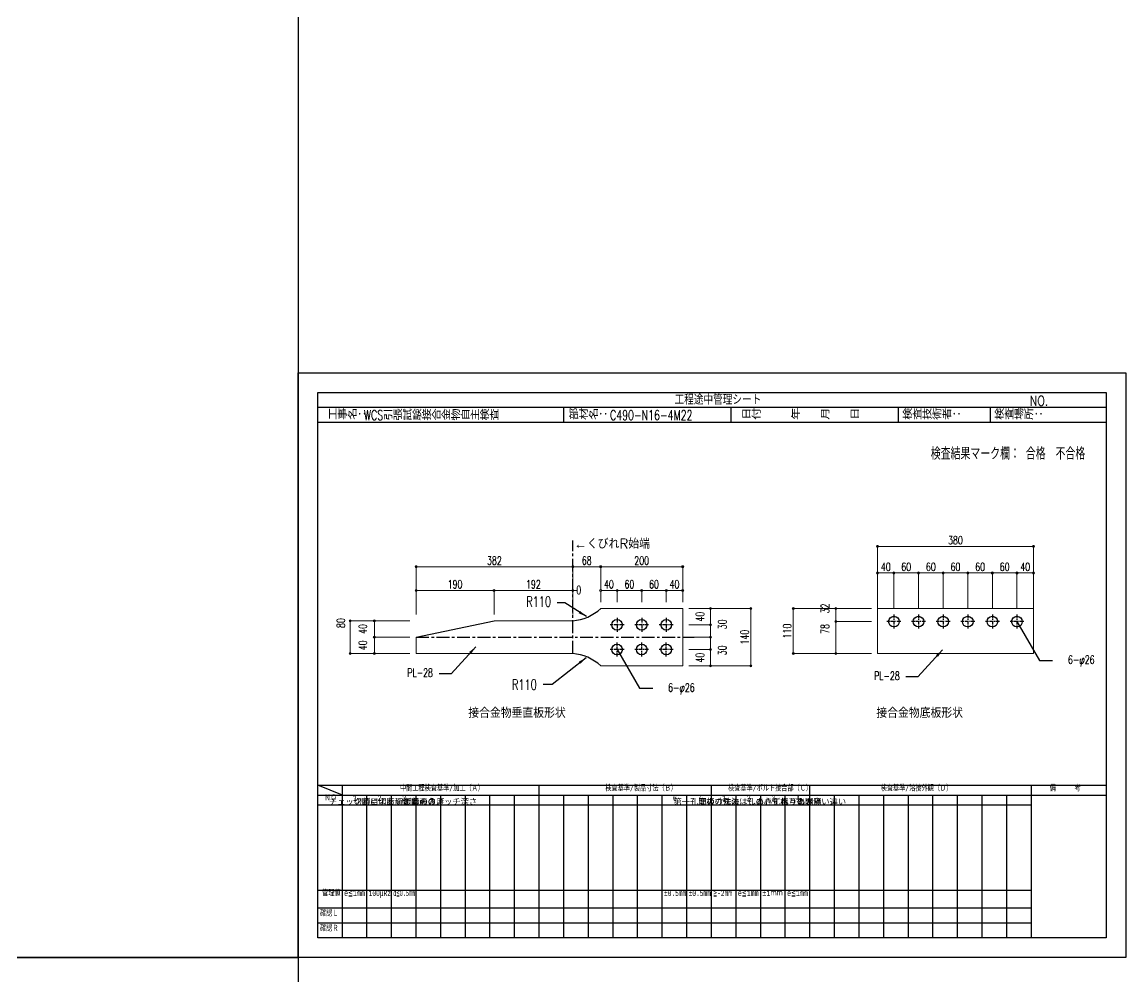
# Model space of a CAD drawing. Header units: millimetres. Extents: x 0 to 29624, y 0 to 14691.
# Drawn here: x 10516 to 13208, y 2328 to 4657 of the extents above; entities that cross this region are included whole.
import ezdxf
from ezdxf.enums import TextEntityAlignment as Align

# ---------------------------------------------------------------- set-up
doc = ezdxf.new("R2010")
doc.units = ezdxf.units.MM
doc.header["$LTSCALE"] = 5
doc.linetypes.add('CENTER1', pattern=[10, 6.25, -1.25, 1.25, -1.25])
doc.linetypes.add('JIS_08_50', pattern=[53, 50, -1.125, 0.75, -1.125])
doc.layers.get('0').update_dxf_attribs({"color": 255})
doc.layers.get('DEFPOINTS').update_dxf_attribs({"color": 255})
for name, color, linetype in [('CENTER', 2, 'JIS_08_50'), ('LAYER6', 7, 'Continuous'), ('寸法', 4, 'Continuous'), ('文字', 7, 'Continuous'), ('金物', 142, 'Continuous')]:
    doc.layers.add(name, color=color, linetype=linetype)
doc.styles.add('DLSTANDARD1', font='monotxt.shx', dxfattribs={"width": 0.6, "bigfont": 'extfont'})
doc.styles.add('KANJI', font='simplex.shx', dxfattribs={"width": 0.7, "bigfont": 'extfont2.shx'})
doc.styles.get("Standard").update_dxf_attribs({"font": 'simplex.shx', "width": 0.7, "height": 2.5, "bigfont": '@extfont2.shx'})
doc.styles.add('SUNPOU', font='simplex.shx', dxfattribs={"width": 0.7, "bigfont": 'extfont2.shx'})
doc.styles.add('TATEGAKI', font='txt', dxfattribs={"bigfont": 'bigfont.shx'})
doc.dimstyles.new('コピー(2) - Standard', dxfattribs={"dimtxt": 25, "dimasz": 20, "dimexe": 0.18, "dimexo": 0.0625, "dimgap": 15, "dimtad": 1, "dimdec": 0, "dimzin": 0, "dimdsep": 46, "dimtxsty": 'Standard', "dimblk": 'DOTSMALL', "dimcen": 0.09, "dimadec": 0, "dimazin": 0, "dimtfac": 1, "dimtdec": 0, "dimtofl": 0, "dimtmove": 0, "dimatfit": 3, "dimfxl": 0, "dimtolj": 1, "dimtzin": 0, "dimarcsym": 0})
doc.dimstyles.new('一般寸法-小さめ', dxfattribs={"dimscale": 10, "dimtxt": 2, "dimasz": 0.5, "dimexe": 0.125, "dimexo": 1.5, "dimgap": 0.5, "dimtad": 1, "dimtxsty": 'KANJI', "dimblk": 'ORIGIN', "dimcen": 0, "dimclrd": 256, "dimclre": 256, "dimclrt": 256, "dimadec": 0, "dimazin": 0, "dimtfac": 1, "dimtmove": 2, "dimatfit": 2, "dimfxl": 0, "dimtolj": 2, "dimlwd": 5, "dimlwe": 5, "dimarcsym": 0})

# ---------------------------------------------------------------- blocks, each defined once
blk = doc.blocks.new('_Origin')
at = {"color": 0, "linetype": 'ByBlock', "lineweight": -2}
blk.add_line((0, 0), (-1, 0), dxfattribs=at)
blk.add_circle((0, 0), 0.5, dxfattribs=at)
blk = doc.blocks.new('*D605')
at = {"layer": 'DEFPOINTS', "color": 0}
for p in [(11859, 3328.8), (11477, 3197), (11859, 3197)]:
    blk.add_point(p, dxfattribs=at)
at = {"layer": '寸法', "lineweight": 5}
for p, q in [((11477, 3212), (11477, 3330)), ((11482, 3328.8), (11854, 3328.8)), ((11859, 3212), (11859, 3330))]:
    blk.add_line(p, q, dxfattribs=at)
at = {"layer": '寸法', "lineweight": 5, "xscale": 5, "yscale": 5, "zscale": 5, "rotation": 180}
blk.add_blockref('_Origin', (11477, 3328.8), dxfattribs=at)
at = {"layer": '寸法', "lineweight": 5, "xscale": 5, "yscale": 5, "zscale": 5}
blk.add_blockref('_Origin', (11859, 3328.8), dxfattribs=at)
at = {"layer": '寸法', "linetype": 'Continuous', "insert": (11668, 3343.8), "char_height": 20, "attachment_point": 5, "style": 'KANJI'}
blk.add_mtext('\\A2;382', dxfattribs=at)
blk = doc.blocks.new('*D606')
at = {"layer": 'DEFPOINTS', "color": 0}
for p in [(11859, 3328.8), (11927, 3228.5), (11859, 3197)]:
    blk.add_point(p, dxfattribs=at)
at = {"layer": '寸法', "lineweight": 5}
for p, q in [((11859, 3212), (11859, 3330)), ((11922, 3328.8), (11864, 3328.8)), ((11927, 3243.5), (11927, 3330))]:
    blk.add_line(p, q, dxfattribs=at)
at = {"layer": '寸法', "lineweight": 5, "xscale": 5, "yscale": 5, "zscale": 5, "rotation": 180}
blk.add_blockref('_Origin', (11859, 3328.8), dxfattribs=at)
at = {"layer": '寸法', "lineweight": 5, "xscale": 5, "yscale": 5, "zscale": 5}
blk.add_blockref('_Origin', (11927, 3328.8), dxfattribs=at)
at = {"layer": '寸法', "linetype": 'Continuous', "insert": (11893, 3343.8), "char_height": 20, "attachment_point": 5, "style": 'KANJI'}
blk.add_mtext('\\A2;68', dxfattribs=at)
blk = doc.blocks.new('*D607')
at = {"layer": 'DEFPOINTS', "color": 0}
for p in [(12127, 3227), (12293.1, 3227), (12127, 3087)]:
    blk.add_point(p, dxfattribs=at)
at = {"layer": '寸法', "lineweight": 5}
for p, q in [((12142, 3227), (12294.4, 3227)), ((12293.1, 3092), (12293.1, 3222)), ((12142, 3087), (12294.4, 3087))]:
    blk.add_line(p, q, dxfattribs=at)
at = {"layer": '寸法', "lineweight": 5, "xscale": 5, "yscale": 5, "zscale": 5}
for p, rotation in [((12293.1, 3227), 90), ((12293.1, 3087), 270)]:
    blk.add_blockref('_Origin', p, dxfattribs=dict(at, rotation=rotation))
at = {"layer": '寸法', "linetype": 'Continuous', "insert": (12278.1, 3157), "char_height": 20, "attachment_point": 5, "rotation": 90, "style": 'KANJI'}
blk.add_mtext('\\A2;140', dxfattribs=at)
blk = doc.blocks.new('*D608')
at = {"layer": 'DEFPOINTS', "color": 0}
for p in [(11316.3, 3197), (11477, 3197), (11477, 3117)]:
    blk.add_point(p, dxfattribs=at)
at = {"layer": '寸法', "lineweight": 5}
for p, q in [((11462, 3197), (11315, 3197)), ((11316.3, 3122), (11316.3, 3192)), ((11462, 3117), (11315, 3117))]:
    blk.add_line(p, q, dxfattribs=at)
at = {"layer": '寸法', "lineweight": 5, "xscale": 5, "yscale": 5, "zscale": 5}
for p, rotation in [((11316.3, 3197), 90), ((11316.3, 3117), 270)]:
    blk.add_blockref('_Origin', p, dxfattribs=dict(at, rotation=rotation))
at = {"layer": '寸法', "linetype": 'Continuous', "insert": (11293.5, 3191.4), "char_height": 20, "attachment_point": 5, "rotation": 90, "style": 'KANJI'}
blk.add_mtext('\\A2;80', dxfattribs=at)
blk = doc.blocks.new('*D621')
at = {"layer": 'DEFPOINTS', "color": 0}
for p in [(12127, 3328.8), (11927, 3228.5), (12127, 3227)]:
    blk.add_point(p, dxfattribs=at)
at = {"layer": '寸法', "lineweight": 5}
for p, q in [((11927, 3243.5), (11927, 3330)), ((11932, 3328.8), (12122, 3328.8)), ((12127, 3242), (12127, 3330))]:
    blk.add_line(p, q, dxfattribs=at)
at = {"layer": '寸法', "lineweight": 5, "xscale": 5, "yscale": 5, "zscale": 5, "rotation": 180}
blk.add_blockref('_Origin', (11927, 3328.8), dxfattribs=at)
at = {"layer": '寸法', "lineweight": 5, "xscale": 5, "yscale": 5, "zscale": 5}
blk.add_blockref('_Origin', (12127, 3328.8), dxfattribs=at)
at = {"layer": '寸法', "linetype": 'Continuous', "insert": (12027, 3343.8), "char_height": 20, "attachment_point": 5, "style": 'KANJI'}
blk.add_mtext('\\A2;200', dxfattribs=at)
blk = doc.blocks.new('*D609')
at = {"layer": 'DEFPOINTS', "color": 0}
for p in [(12127, 3227), (12127, 3187), (12194.7, 3187)]:
    blk.add_point(p, dxfattribs=at)
at = {"layer": '寸法', "lineweight": 5}
for p, q in [((12142, 3227), (12195.9, 3227)), ((12194.7, 3222), (12194.7, 3192)), ((12142, 3187), (12195.9, 3187))]:
    blk.add_line(p, q, dxfattribs=at)
at = {"layer": '寸法', "lineweight": 5, "xscale": 5, "yscale": 5, "zscale": 5}
for p, rotation in [((12194.7, 3227), 90), ((12194.7, 3187), 270)]:
    blk.add_blockref('_Origin', p, dxfattribs=dict(at, rotation=rotation))
at = {"layer": '寸法', "linetype": 'Continuous', "insert": (12169.2, 3207), "char_height": 20, "attachment_point": 5, "rotation": 90, "style": 'KANJI'}
blk.add_mtext('\\A2;40', dxfattribs=at)
blk = doc.blocks.new('*D610')
at = {"layer": 'DEFPOINTS', "color": 0}
for p in [(12127, 3127), (12127, 3087), (12194.7, 3087)]:
    blk.add_point(p, dxfattribs=at)
at = {"layer": '寸法', "lineweight": 5}
for p, q in [((12142, 3127), (12195.9, 3127)), ((12194.7, 3122), (12194.7, 3092)), ((12142, 3087), (12195.9, 3087))]:
    blk.add_line(p, q, dxfattribs=at)
at = {"layer": '寸法', "lineweight": 5, "xscale": 5, "yscale": 5, "zscale": 5}
for p, rotation in [((12194.7, 3127), 90), ((12194.7, 3087), 270)]:
    blk.add_blockref('_Origin', p, dxfattribs=dict(at, rotation=rotation))
at = {"layer": '寸法', "linetype": 'Continuous', "insert": (12169.2, 3107), "char_height": 20, "attachment_point": 5, "rotation": 90, "style": 'KANJI'}
blk.add_mtext('\\A2;40', dxfattribs=at)
blk = doc.blocks.new('*D611')
at = {"layer": 'DEFPOINTS', "color": 0}
for p in [(11375.2, 3157), (11477, 3157), (11477, 3117)]:
    blk.add_point(p, dxfattribs=at)
at = {"layer": '寸法', "lineweight": 5}
for p, q in [((11462, 3157), (11373.9, 3157)), ((11375.2, 3122), (11375.2, 3152)), ((11462, 3117), (11373.9, 3117))]:
    blk.add_line(p, q, dxfattribs=at)
at = {"layer": '寸法', "lineweight": 5, "xscale": 5, "yscale": 5, "zscale": 5}
for p, rotation in [((11375.2, 3157), 90), ((11375.2, 3117), 270)]:
    blk.add_blockref('_Origin', p, dxfattribs=dict(at, rotation=rotation))
at = {"layer": '寸法', "linetype": 'Continuous', "insert": (11347, 3137), "char_height": 20, "attachment_point": 5, "rotation": 90, "style": 'KANJI'}
blk.add_mtext('\\A2;40', dxfattribs=at)
blk = doc.blocks.new('*D612')
at = {"layer": 'DEFPOINTS', "color": 0}
for p in [(11375.2, 3197), (11477, 3197), (11477, 3157)]:
    blk.add_point(p, dxfattribs=at)
at = {"layer": '寸法', "lineweight": 5}
for p, q in [((11462, 3197), (11373.9, 3197)), ((11375.2, 3162), (11375.2, 3192)), ((11462, 3157), (11373.9, 3157))]:
    blk.add_line(p, q, dxfattribs=at)
at = {"layer": '寸法', "lineweight": 5, "xscale": 5, "yscale": 5, "zscale": 5}
for p, rotation in [((11375.2, 3197), 90), ((11375.2, 3157), 270)]:
    blk.add_blockref('_Origin', p, dxfattribs=dict(at, rotation=rotation))
at = {"layer": '寸法', "linetype": 'Continuous', "insert": (11347, 3177), "char_height": 20, "attachment_point": 5, "rotation": 90, "style": 'KANJI'}
blk.add_mtext('\\A2;40', dxfattribs=at)
blk = doc.blocks.new('_DotSmall')
at = {"color": 0, "linetype": 'ByBlock', "const_width": 0.5}
blk.add_lwpolyline([(-0.0625, 0, 1), (0.0625, 0, 1)], format="xyb", close=True, dxfattribs=at)
blk = doc.blocks.new('*D613')
at = {"layer": 'DEFPOINTS', "color": 0}
for p in [(11667, 3271), (11477, 3197), (11667, 3197)]:
    blk.add_point(p, dxfattribs=at)
at = {"layer": '寸法', "lineweight": 5}
for p, q in [((11477, 3212), (11477, 3272.3)), ((11482, 3271), (11662, 3271)), ((11667, 3212), (11667, 3272.3))]:
    blk.add_line(p, q, dxfattribs=at)
at = {"layer": '寸法', "lineweight": 5, "xscale": 5, "yscale": 5, "zscale": 5, "rotation": 180}
blk.add_blockref('_Origin', (11477, 3271), dxfattribs=at)
at = {"layer": '寸法', "lineweight": 5, "xscale": 5, "yscale": 5, "zscale": 5}
blk.add_blockref('_Origin', (11667, 3271), dxfattribs=at)
at = {"layer": '寸法', "linetype": 'Continuous', "insert": (11572, 3286), "char_height": 20, "attachment_point": 5, "style": 'KANJI'}
blk.add_mtext('\\A2;190', dxfattribs=at)
blk = doc.blocks.new('*D614')
at = {"layer": 'DEFPOINTS', "color": 0}
for p in [(11859, 3271), (11667, 3197), (11859, 3197)]:
    blk.add_point(p, dxfattribs=at)
at = {"layer": '寸法', "lineweight": 5}
for p, q in [((11667, 3212), (11667, 3272.3)), ((11672, 3271), (11854, 3271)), ((11859, 3212), (11859, 3272.3))]:
    blk.add_line(p, q, dxfattribs=at)
at = {"layer": '寸法', "lineweight": 5, "xscale": 5, "yscale": 5, "zscale": 5, "rotation": 180}
blk.add_blockref('_Origin', (11667, 3271), dxfattribs=at)
at = {"layer": '寸法', "lineweight": 5, "xscale": 5, "yscale": 5, "zscale": 5}
blk.add_blockref('_Origin', (11859, 3271), dxfattribs=at)
at = {"layer": '寸法', "linetype": 'Continuous', "insert": (11763, 3286), "char_height": 20, "attachment_point": 5, "style": 'KANJI'}
blk.add_mtext('\\A2;192', dxfattribs=at)
blk = doc.blocks.new('*D615')
at = {"layer": 'DEFPOINTS', "color": 0}
for p in [(11967, 3271), (11927, 3227), (11967, 3227)]:
    blk.add_point(p, dxfattribs=at)
at = {"layer": '寸法', "lineweight": 5}
for p, q in [((11927, 3242), (11927, 3272.3)), ((11932, 3271), (11962, 3271)), ((11967, 3242), (11967, 3272.3))]:
    blk.add_line(p, q, dxfattribs=at)
at = {"layer": '寸法', "lineweight": 5, "xscale": 5, "yscale": 5, "zscale": 5, "rotation": 180}
blk.add_blockref('_Origin', (11927, 3271), dxfattribs=at)
at = {"layer": '寸法', "lineweight": 5, "xscale": 5, "yscale": 5, "zscale": 5}
blk.add_blockref('_Origin', (11967, 3271), dxfattribs=at)
at = {"layer": '寸法', "linetype": 'Continuous', "insert": (11947, 3286), "char_height": 20, "attachment_point": 5, "style": 'KANJI'}
blk.add_mtext('\\A2;40', dxfattribs=at)
blk = doc.blocks.new('*D616')
at = {"layer": 'DEFPOINTS', "color": 0}
for p in [(12087, 3271), (12027, 3227), (12087, 3227)]:
    blk.add_point(p, dxfattribs=at)
at = {"layer": '寸法', "lineweight": 5}
for p, q in [((12027, 3242), (12027, 3272.3)), ((12032, 3271), (12082, 3271)), ((12087, 3242), (12087, 3272.3))]:
    blk.add_line(p, q, dxfattribs=at)
at = {"layer": '寸法', "lineweight": 5, "xscale": 5, "yscale": 5, "zscale": 5, "rotation": 180}
blk.add_blockref('_Origin', (12027, 3271), dxfattribs=at)
at = {"layer": '寸法', "lineweight": 5, "xscale": 5, "yscale": 5, "zscale": 5}
blk.add_blockref('_Origin', (12087, 3271), dxfattribs=at)
at = {"layer": '寸法', "linetype": 'Continuous', "insert": (12057, 3286), "char_height": 20, "attachment_point": 5, "style": 'KANJI'}
blk.add_mtext('\\A2;60', dxfattribs=at)
blk = doc.blocks.new('*D617')
at = {"layer": 'DEFPOINTS', "color": 0}
for p in [(12027, 3271), (11967, 3227), (12027, 3227)]:
    blk.add_point(p, dxfattribs=at)
at = {"layer": '寸法', "lineweight": 5}
for p, q in [((11967, 3242), (11967, 3272.3)), ((11972, 3271), (12022, 3271)), ((12027, 3242), (12027, 3272.3))]:
    blk.add_line(p, q, dxfattribs=at)
at = {"layer": '寸法', "lineweight": 5, "xscale": 5, "yscale": 5, "zscale": 5, "rotation": 180}
blk.add_blockref('_Origin', (11967, 3271), dxfattribs=at)
at = {"layer": '寸法', "lineweight": 5, "xscale": 5, "yscale": 5, "zscale": 5}
blk.add_blockref('_Origin', (12027, 3271), dxfattribs=at)
at = {"layer": '寸法', "linetype": 'Continuous', "insert": (11997, 3286), "char_height": 20, "attachment_point": 5, "style": 'KANJI'}
blk.add_mtext('\\A2;60', dxfattribs=at)
blk = doc.blocks.new('*D618')
at = {"layer": 'DEFPOINTS', "color": 0}
for p in [(12127, 3271), (12087, 3227), (12127, 3227)]:
    blk.add_point(p, dxfattribs=at)
at = {"layer": '寸法', "lineweight": 5}
for p, q in [((12087, 3242), (12087, 3272.3)), ((12092, 3271), (12122, 3271)), ((12127, 3242), (12127, 3272.3))]:
    blk.add_line(p, q, dxfattribs=at)
at = {"layer": '寸法', "lineweight": 5, "xscale": 5, "yscale": 5, "zscale": 5, "rotation": 180}
blk.add_blockref('_Origin', (12087, 3271), dxfattribs=at)
at = {"layer": '寸法', "lineweight": 5, "xscale": 5, "yscale": 5, "zscale": 5}
blk.add_blockref('_Origin', (12127, 3271), dxfattribs=at)
at = {"layer": '寸法', "linetype": 'Continuous', "insert": (12107, 3286), "char_height": 20, "attachment_point": 5, "style": 'KANJI'}
blk.add_mtext('\\A2;40', dxfattribs=at)
blk = doc.blocks.new('*D619')
at = {"layer": 'DEFPOINTS', "color": 0}
for p in [(12127, 3187), (12127, 3157), (12194.7, 3157)]:
    blk.add_point(p, dxfattribs=at)
at = {"layer": '寸法', "lineweight": 5}
for p, q in [((12142, 3187), (12195.9, 3187)), ((12194.7, 3182), (12194.7, 3162)), ((12142, 3157), (12195.9, 3157))]:
    blk.add_line(p, q, dxfattribs=at)
at = {"layer": '寸法', "lineweight": 5, "xscale": 5, "yscale": 5, "zscale": 5}
for p, rotation in [((12194.7, 3187), 90), ((12194.7, 3157), 270)]:
    blk.add_blockref('_Origin', p, dxfattribs=dict(at, rotation=rotation))
at = {"layer": '寸法', "linetype": 'Continuous', "insert": (12223.7, 3188.2), "char_height": 20, "attachment_point": 5, "rotation": 90, "style": 'KANJI'}
blk.add_mtext('\\A2;30', dxfattribs=at)
blk = doc.blocks.new('*D620')
at = {"layer": 'DEFPOINTS', "color": 0}
for p in [(12127, 3157), (12127, 3127), (12194.7, 3127)]:
    blk.add_point(p, dxfattribs=at)
at = {"layer": '寸法', "lineweight": 5}
for p, q in [((12142, 3157), (12195.9, 3157)), ((12194.7, 3152), (12194.7, 3132)), ((12142, 3127), (12195.9, 3127))]:
    blk.add_line(p, q, dxfattribs=at)
at = {"layer": '寸法', "lineweight": 5, "xscale": 5, "yscale": 5, "zscale": 5}
for p, rotation in [((12194.7, 3157), 90), ((12194.7, 3127), 270)]:
    blk.add_blockref('_Origin', p, dxfattribs=dict(at, rotation=rotation))
at = {"layer": '寸法', "linetype": 'Continuous', "insert": (12223.4, 3124.8), "char_height": 20, "attachment_point": 5, "rotation": 90, "style": 'KANJI'}
blk.add_mtext('\\A2;30', dxfattribs=at)
blk = doc.blocks.new('*D622')
at = {"layer": 'DEFPOINTS', "color": 0}
for p in [(11859, 3271), (11859, 3197), (11859, 3197)]:
    blk.add_point(p, dxfattribs=at)
at = {"layer": '寸法', "lineweight": 5}
for p, q in [((11854, 3271), (11849, 3271)), ((11859, 3212), (11859, 3272.3)), ((11859, 3212), (11859, 3272.3)), ((11859, 3271), (11859, 3271)), ((11864, 3271), (11869, 3271))]:
    blk.add_line(p, q, dxfattribs=at)
at = {"layer": '寸法', "lineweight": 5, "xscale": 5, "yscale": 5, "zscale": 5}
blk.add_blockref('_Origin', (11859, 3271), dxfattribs=at)
at = {"layer": '寸法', "lineweight": 5, "xscale": 5, "yscale": 5, "zscale": 5, "rotation": 180}
blk.add_blockref('_Origin', (11859, 3271), dxfattribs=at)
at = {"layer": '寸法', "linetype": 'Continuous', "insert": (11873.6, 3272.1), "char_height": 20, "attachment_point": 5, "style": 'KANJI'}
blk.add_mtext('\\A2;0', dxfattribs=at)
blk = doc.blocks.new('*D625')
at = {"layer": 'DEFPOINTS', "color": 0}
for p in [(12396.6, 3227), (12602, 3227), (12602, 3117)]:
    blk.add_point(p, dxfattribs=at)
at = {"layer": '寸法', "lineweight": 5}
for p, q in [((12587, 3227), (12395.3, 3227)), ((12396.6, 3122), (12396.6, 3222)), ((12587, 3117), (12395.3, 3117))]:
    blk.add_line(p, q, dxfattribs=at)
at = {"layer": '寸法', "lineweight": 5, "xscale": 5, "yscale": 5, "zscale": 5}
for p, rotation in [((12396.6, 3227), 90), ((12396.6, 3117), 270)]:
    blk.add_blockref('_Origin', p, dxfattribs=dict(at, rotation=rotation))
at = {"layer": '寸法', "linetype": 'Continuous', "insert": (12381.6, 3172), "char_height": 20, "attachment_point": 5, "rotation": 90, "style": 'KANJI'}
blk.add_mtext('\\A2;110', dxfattribs=at)
blk = doc.blocks.new('*D623')
at = {"layer": 'DEFPOINTS', "color": 0}
for p in [(12500.2, 3227), (12602, 3227), (12602, 3195)]:
    blk.add_point(p, dxfattribs=at)
at = {"layer": '寸法', "lineweight": 5}
for p, q in [((12587, 3227), (12498.9, 3227)), ((12500.2, 3200), (12500.2, 3222)), ((12587, 3195), (12498.9, 3195))]:
    blk.add_line(p, q, dxfattribs=at)
at = {"layer": '寸法', "lineweight": 5, "xscale": 5, "yscale": 5, "zscale": 5}
for p, rotation in [((12500.2, 3227), 90), ((12500.2, 3195), 270)]:
    blk.add_blockref('_Origin', p, dxfattribs=dict(at, rotation=rotation))
at = {"layer": '寸法', "linetype": 'Continuous', "insert": (12473.9, 3227), "char_height": 20, "attachment_point": 5, "rotation": 90, "style": 'KANJI'}
blk.add_mtext('\\A2;32', dxfattribs=at)
blk = doc.blocks.new('*D624')
at = {"layer": 'DEFPOINTS', "color": 0}
for p in [(12602, 3195), (12500.2, 3117), (12602, 3117)]:
    blk.add_point(p, dxfattribs=at)
at = {"layer": '寸法', "lineweight": 5}
for p, q in [((12587, 3195), (12498.9, 3195)), ((12500.2, 3190), (12500.2, 3122)), ((12587, 3117), (12498.9, 3117))]:
    blk.add_line(p, q, dxfattribs=at)
at = {"layer": '寸法', "lineweight": 5, "xscale": 5, "yscale": 5, "zscale": 5}
for p, rotation in [((12500.2, 3195), 90), ((12500.2, 3117), 270)]:
    blk.add_blockref('_Origin', p, dxfattribs=dict(at, rotation=rotation))
at = {"layer": '寸法', "linetype": 'Continuous', "insert": (12473.9, 3177), "char_height": 20, "attachment_point": 5, "rotation": 90, "style": 'KANJI'}
blk.add_mtext('\\A2;78', dxfattribs=at)
blk = doc.blocks.new('*D626')
at = {"layer": 'DEFPOINTS', "color": 0}
for p in [(12642, 3313.5), (12602, 3213), (12642, 3213)]:
    blk.add_point(p, dxfattribs=at)
at = {"layer": '寸法', "linetype": 'Continuous', "lineweight": 5}
for p, q in [((12602, 3228), (12602, 3314.7)), ((12607, 3313.5), (12637, 3313.5)), ((12642, 3228), (12642, 3314.7))]:
    blk.add_line(p, q, dxfattribs=at)
at = {"layer": '寸法', "lineweight": 5, "xscale": 5, "yscale": 5, "zscale": 5, "rotation": 180}
blk.add_blockref('_Origin', (12602, 3313.5), dxfattribs=at)
at = {"layer": '寸法', "lineweight": 5, "xscale": 5, "yscale": 5, "zscale": 5}
blk.add_blockref('_Origin', (12642, 3313.5), dxfattribs=at)
at = {"layer": '寸法', "linetype": 'Continuous', "insert": (12622, 3328.5), "char_height": 20, "attachment_point": 5, "style": 'KANJI'}
blk.add_mtext('\\A2;40', dxfattribs=at)
blk = doc.blocks.new('*D627')
at = {"layer": 'DEFPOINTS', "color": 0}
for p in [(12702, 3313.5), (12642, 3213), (12702, 3213)]:
    blk.add_point(p, dxfattribs=at)
at = {"layer": '寸法', "linetype": 'Continuous', "lineweight": 5}
for p, q in [((12642, 3228), (12642, 3314.7)), ((12647, 3313.5), (12697, 3313.5)), ((12702, 3228), (12702, 3314.7))]:
    blk.add_line(p, q, dxfattribs=at)
at = {"layer": '寸法', "lineweight": 5, "xscale": 5, "yscale": 5, "zscale": 5, "rotation": 180}
blk.add_blockref('_Origin', (12642, 3313.5), dxfattribs=at)
at = {"layer": '寸法', "lineweight": 5, "xscale": 5, "yscale": 5, "zscale": 5}
blk.add_blockref('_Origin', (12702, 3313.5), dxfattribs=at)
at = {"layer": '寸法', "linetype": 'Continuous', "insert": (12672, 3328.5), "char_height": 20, "attachment_point": 5, "style": 'KANJI'}
blk.add_mtext('\\A2;60', dxfattribs=at)
blk = doc.blocks.new('*D628')
at = {"layer": 'DEFPOINTS', "color": 0}
for p in [(12762, 3313.5), (12702, 3213), (12762, 3213)]:
    blk.add_point(p, dxfattribs=at)
at = {"layer": '寸法', "linetype": 'Continuous', "lineweight": 5}
for p, q in [((12702, 3228), (12702, 3314.7)), ((12707, 3313.5), (12757, 3313.5)), ((12762, 3228), (12762, 3314.7))]:
    blk.add_line(p, q, dxfattribs=at)
at = {"layer": '寸法', "lineweight": 5, "xscale": 5, "yscale": 5, "zscale": 5, "rotation": 180}
blk.add_blockref('_Origin', (12702, 3313.5), dxfattribs=at)
at = {"layer": '寸法', "lineweight": 5, "xscale": 5, "yscale": 5, "zscale": 5}
blk.add_blockref('_Origin', (12762, 3313.5), dxfattribs=at)
at = {"layer": '寸法', "linetype": 'Continuous', "insert": (12732, 3328.5), "char_height": 20, "attachment_point": 5, "style": 'KANJI'}
blk.add_mtext('\\A2;60', dxfattribs=at)
blk = doc.blocks.new('*D629')
at = {"layer": 'DEFPOINTS', "color": 0}
for p in [(12822, 3313.5), (12762, 3213), (12822, 3213)]:
    blk.add_point(p, dxfattribs=at)
at = {"layer": '寸法', "linetype": 'Continuous', "lineweight": 5}
for p, q in [((12762, 3228), (12762, 3314.7)), ((12767, 3313.5), (12817, 3313.5)), ((12822, 3228), (12822, 3314.7))]:
    blk.add_line(p, q, dxfattribs=at)
at = {"layer": '寸法', "lineweight": 5, "xscale": 5, "yscale": 5, "zscale": 5, "rotation": 180}
blk.add_blockref('_Origin', (12762, 3313.5), dxfattribs=at)
at = {"layer": '寸法', "lineweight": 5, "xscale": 5, "yscale": 5, "zscale": 5}
blk.add_blockref('_Origin', (12822, 3313.5), dxfattribs=at)
at = {"layer": '寸法', "linetype": 'Continuous', "insert": (12792, 3328.5), "char_height": 20, "attachment_point": 5, "style": 'KANJI'}
blk.add_mtext('\\A2;60', dxfattribs=at)
blk = doc.blocks.new('*D630')
at = {"layer": 'DEFPOINTS', "color": 0}
for p in [(12882, 3313.5), (12822, 3213), (12882, 3213)]:
    blk.add_point(p, dxfattribs=at)
at = {"layer": '寸法', "linetype": 'Continuous', "lineweight": 5}
for p, q in [((12822, 3228), (12822, 3314.7)), ((12827, 3313.5), (12877, 3313.5)), ((12882, 3228), (12882, 3314.7))]:
    blk.add_line(p, q, dxfattribs=at)
at = {"layer": '寸法', "lineweight": 5, "xscale": 5, "yscale": 5, "zscale": 5, "rotation": 180}
blk.add_blockref('_Origin', (12822, 3313.5), dxfattribs=at)
at = {"layer": '寸法', "lineweight": 5, "xscale": 5, "yscale": 5, "zscale": 5}
blk.add_blockref('_Origin', (12882, 3313.5), dxfattribs=at)
at = {"layer": '寸法', "linetype": 'Continuous', "insert": (12852, 3328.5), "char_height": 20, "attachment_point": 5, "style": 'KANJI'}
blk.add_mtext('\\A2;60', dxfattribs=at)
blk = doc.blocks.new('*D631')
at = {"layer": 'DEFPOINTS', "color": 0}
for p in [(12942, 3313.5), (12882, 3213), (12942, 3213)]:
    blk.add_point(p, dxfattribs=at)
at = {"layer": '寸法', "linetype": 'Continuous', "lineweight": 5}
for p, q in [((12882, 3228), (12882, 3314.7)), ((12887, 3313.5), (12937, 3313.5)), ((12942, 3228), (12942, 3314.7))]:
    blk.add_line(p, q, dxfattribs=at)
at = {"layer": '寸法', "lineweight": 5, "xscale": 5, "yscale": 5, "zscale": 5, "rotation": 180}
blk.add_blockref('_Origin', (12882, 3313.5), dxfattribs=at)
at = {"layer": '寸法', "lineweight": 5, "xscale": 5, "yscale": 5, "zscale": 5}
blk.add_blockref('_Origin', (12942, 3313.5), dxfattribs=at)
at = {"layer": '寸法', "linetype": 'Continuous', "insert": (12912, 3328.5), "char_height": 20, "attachment_point": 5, "style": 'KANJI'}
blk.add_mtext('\\A2;60', dxfattribs=at)
blk = doc.blocks.new('*D632')
at = {"layer": 'DEFPOINTS', "color": 0}
for p in [(12982, 3313.5), (12942, 3213), (12982, 3213)]:
    blk.add_point(p, dxfattribs=at)
at = {"layer": '寸法', "linetype": 'Continuous', "lineweight": 5}
for p, q in [((12942, 3228), (12942, 3314.7)), ((12947, 3313.5), (12977, 3313.5)), ((12982, 3228), (12982, 3314.7))]:
    blk.add_line(p, q, dxfattribs=at)
at = {"layer": '寸法', "lineweight": 5, "xscale": 5, "yscale": 5, "zscale": 5, "rotation": 180}
blk.add_blockref('_Origin', (12942, 3313.5), dxfattribs=at)
at = {"layer": '寸法', "lineweight": 5, "xscale": 5, "yscale": 5, "zscale": 5}
blk.add_blockref('_Origin', (12982, 3313.5), dxfattribs=at)
at = {"layer": '寸法', "linetype": 'Continuous', "insert": (12962, 3328.5), "char_height": 20, "attachment_point": 5, "style": 'KANJI'}
blk.add_mtext('\\A2;40', dxfattribs=at)
blk = doc.blocks.new('*D633')
at = {"layer": 'DEFPOINTS', "color": 0}
for p in [(12982, 3378.4), (12602, 3213), (12982, 3213)]:
    blk.add_point(p, dxfattribs=at)
at = {"layer": '寸法', "linetype": 'Continuous', "lineweight": 5}
for p, q in [((12602, 3228), (12602, 3379.6)), ((12607, 3378.4), (12977, 3378.4)), ((12982, 3228), (12982, 3379.6))]:
    blk.add_line(p, q, dxfattribs=at)
at = {"layer": '寸法', "lineweight": 5, "xscale": 5, "yscale": 5, "zscale": 5, "rotation": 180}
blk.add_blockref('_Origin', (12602, 3378.4), dxfattribs=at)
at = {"layer": '寸法', "lineweight": 5, "xscale": 5, "yscale": 5, "zscale": 5}
blk.add_blockref('_Origin', (12982, 3378.4), dxfattribs=at)
at = {"layer": '寸法', "linetype": 'Continuous', "insert": (12792, 3393.4), "char_height": 20, "attachment_point": 5, "style": 'KANJI'}
blk.add_mtext('\\A2;380', dxfattribs=at)

msp = doc.modelspace()

# ---------------------------------------------------------------- linework, layer by layer
at = {"linetype": 'Continuous', "lineweight": -3}
for p, q in [((11237.183, 3717.6), (13159.583, 3717.6)), ((11837.183, 3681.6), (11837.183, 3717.6)), ((12245.183, 3681.6), (12245.183, 3717.6)), ((12653.183, 3681.6), (12653.183, 3717.6)), ((12877.163, 3681.6), (12877.163, 3717.6)), ((11237.183, 3681.6), (13159.583, 3681.6)), ((11237.183, 2796), (13159.583, 2796)), ((11237.183, 2772), (13159.583, 2772)), ((11237.183, 2748), (12977.183, 2748)), ((11237.183, 2540.226), (12977.183, 2540.226)), ((11237.183, 2497.161), (12977.183, 2497.161)), ((11237.183, 2460.581), (12977.183, 2460.581))]:
    msp.add_line(p, q, dxfattribs=at)
for points in [[(7825.183, 4752), (11189.183, 4752), (11189.183, 2376), (7825.183, 2376)], [(11189.183, 3801.6), (13207.583, 3801.6), (13207.583, 2376), (11189.183, 2376)], [(11237.183, 3753.6), (13159.583, 3753.6), (13159.583, 2424), (11237.183, 2424)], [(7825.183, 2376), (11189.183, 2376), (11189.183, 0), (7825.183, 0)]]:
    msp.add_lwpolyline(points, close=True, dxfattribs=at)
at = {"layer": 'CENTER', "linetype": 'CENTER1'}
for p, q in [((11859, 3117), (11859, 3392.489)), ((11477, 3157), (12154.654, 3157))]:
    msp.add_line(p, q, dxfattribs=at)
at = {"layer": '寸法', "linetype": 'CENTER1', "ltscale": 0.3}
for p, q in [((11967, 3204), (11967, 3170)), ((12027, 3204), (12027, 3170)), ((12087, 3204), (12087, 3170)), ((12642, 3212), (12642, 3178)), ((12702, 3212), (12702, 3178)), ((12762, 3212), (12762, 3178)), ((12822, 3212), (12822, 3178)), ((12882, 3212), (12882, 3178)), ((12942, 3212), (12942, 3178)), ((11984, 3187), (11950, 3187)), ((12044, 3187), (12010, 3187)), ((12104, 3187), (12070, 3187)), ((12659, 3195), (12625, 3195)), ((12719, 3195), (12685, 3195)), ((12779, 3195), (12745, 3195)), ((12839, 3195), (12805, 3195)), ((12899, 3195), (12865, 3195)), ((12959, 3195), (12925, 3195)), ((11984, 3127), (11950, 3127)), ((11967, 3110), (11967, 3144)), ((12044, 3127), (12010, 3127)), ((12027, 3110), (12027, 3144)), ((12104, 3127), (12070, 3127)), ((12087, 3110), (12087, 3144))]:
    msp.add_line(p, q, dxfattribs=at)
at = {"layer": '寸法'}
for p, q in [((12942, 3195), (12996.644, 3100.354)), ((11967, 3127), (12021.644, 3032.354)), ((12996.644, 3100.354), (13028.791, 3100.354)), ((12021.644, 3032.354), (12053.791, 3032.354))]:
    msp.add_line(p, q, dxfattribs=at)
at = {"layer": '寸法', "linetype": 'Continuous'}
for p, q in [((11297.183, 2772), (11237.183, 2796)), ((11297.183, 2424), (11297.183, 2796)), ((11357.183, 2424), (11357.183, 2772)), ((11417.183, 2424), (11417.183, 2772)), ((11477.183, 2424), (11477.183, 2772)), ((11537.183, 2424), (11537.183, 2772)), ((11597.183, 2424), (11597.183, 2772)), ((11657.183, 2424), (11657.183, 2772)), ((11717.183, 2424), (11717.183, 2772)), ((11777.183, 2424), (11777.183, 2796)), ((11837.183, 2424), (11837.183, 2772)), ((11897.183, 2424), (11897.183, 2772)), ((11957.183, 2424), (11957.183, 2772)), ((12017.183, 2424), (12017.183, 2772)), ((12077.183, 2424), (12077.183, 2772)), ((12137.183, 2424), (12137.183, 2772)), ((12197.183, 2424), (12197.183, 2796)), ((12257.183, 2424), (12257.183, 2772)), ((12317.183, 2424), (12317.183, 2772)), ((12377.183, 2424), (12377.183, 2772)), ((12437.183, 2424), (12437.183, 2796)), ((12497.183, 2424), (12497.183, 2772)), ((12557.183, 2424), (12557.183, 2772)), ((12617.183, 2424), (12617.183, 2772)), ((12677.183, 2424), (12677.183, 2772)), ((12737.183, 2424), (12737.183, 2772)), ((12797.183, 2424), (12797.183, 2772)), ((12857.183, 2424), (12857.183, 2772)), ((12917.183, 2424), (12917.183, 2772)), ((12977.183, 2424), (12977.183, 2796))]:
    msp.add_line(p, q, dxfattribs=at)
at = {"layer": '金物', "lineweight": 18}
for p, q in [((12127, 3227), (11927, 3227)), ((12127, 3087), (12127, 3227)), ((12602, 3117), (12602, 3227)), ((12602, 3227), (12982, 3227)), ((12982, 3227), (12982, 3117)), ((11859, 3197), (11667, 3197)), ((11477, 3157), (11477, 3117)), ((11859, 3117), (11477, 3117)), ((12982, 3117), (12602, 3117)), ((12127, 3087), (11927, 3087))]:
    msp.add_line(p, q, dxfattribs=at)
at = {"layer": '金物'}
msp.add_line((11477, 3157), (11667, 3197), dxfattribs=at)
at = {"layer": '金物', "ltscale": 2.5}
for centre in [(12642, 3195), (12702, 3195), (12762, 3195), (12822, 3195), (12882, 3195), (12942, 3195), (11967, 3187), (12027, 3187), (12087, 3187), (11967, 3127), (12027, 3127), (12087, 3127)]:
    msp.add_circle(centre, 13, dxfattribs=at)
at = {"layer": '金物', "ltscale": 2}
for centre, start, end in [((11851.21, 3306.724), 274.060941, 313.550946), ((11851.21, 3007.276), 46.449054, 85.939059)]:
    msp.add_arc(centre, 110, start, end, dxfattribs=at)

# ---------------------------------------------------------------- texts
at = {"layer": 'LAYER6', "color": 0, "linetype": 'Continuous', "lineweight": -3, "style": 'SUNPOU', "width": 0.7}
for s, height, p in [('工程途中管理シート', 24, (12107.08, 3724.156)), ('検査結果マーク欄： 合格\u3000不合格', 30, (12731.789, 3589.678))]:
    msp.add_text(s, height=height, dxfattribs=at).set_placement(p)
at = {"layer": 'LAYER6', "color": 0, "linetype": 'Continuous', "lineweight": -3, "width": 0.8}
for s, p in [('NO.', (12973.456, 3721.325)), ('工事名：', (11261.188, 3688.156)), ('部材名：', (11849.083, 3688.156)), ('日付\u3000\u3000\u3000年\u3000\u3000月\u3000\u3000日', (12269.914, 3688.156)), ('検査技術者：', (12662.629, 3688.156)), ('検査場所：', (12886.609, 3688.156))]:
    msp.add_text(s, height=24, dxfattribs=at).set_placement(p)
at = {"layer": 'LAYER6', "color": 0, "linetype": 'Continuous', "lineweight": -3, "char_height": 24, "attachment_point": 1}
for s, insert, width in [('WCS引張試験接合金物自主検査', (11349.897, 3710.459), 554.57968), ('C490-N16-4M22 ', (11949.897, 3710.459), 261.15579)]:
    msp.add_mtext(s, dxfattribs=dict(at, insert=insert, width=width))
at = {"layer": '寸法', "ltscale": 4, "style": 'SUNPOU'}
msp.add_text('←くびれR始端', height=24, dxfattribs=at).set_placement((11862.139, 3372.833))
for s, p in [('接合金物垂直板形状', (11604.183, 2960.293)), ('接合金物底板形状', (12599.183, 2960.293))]:
    msp.add_text(s, height=24, rotation=360, dxfattribs=at).set_placement(p)
at = {"layer": '寸法', "width": 98.97993}
for s, insert, char_height, attachment_point in [('\\A1;R110', (11806.219, 3231.326), 25, 9), ('6-φ26', (13131.178, 3112.078), 20, 3), ('{PL-28}', (11518.047, 3080.343), 20, 3), ('{PL-28}', (12656.172, 3072.922), 20, 3), ('R110', (11771.461, 3053.928), 25, 3), ('6-φ26', (12156.178, 3044.078), 20, 3)]:
    msp.add_mtext(s, dxfattribs=dict(at, insert=insert, char_height=char_height, attachment_point=attachment_point))
at = {"layer": '文字', "color": 0, "linetype": 'Continuous', "ltscale": 6, "style": 'DLSTANDARD1'}
for s, width, p in [('2', 0.74375, (11383.107, 2753.145)), ('中間工程検査基準/加工（Ａ）', 0.74375, (11437.851, 2777.145)), ('3', 0.74375, (11443.107, 2753.145)), ('検査基準/製品寸法（Ｂ）', 0.74375, (11938.32, 2777.145)), ('6', 0.74375, (12103.107, 2753.145)), ('検査基準/ボルト接合部（Ｃ）', 0.74375, (12237.617, 2777.145)), ('2', 0.74375, (12283.107, 2753.145)), ('3', 0.74375, (12343.107, 2753.145)), ('検査基準/溶接外観（Ｄ）', 0.74375, (12609.646, 2777.145)), ('備\u3000\u3000\u3000考', 0.74375, (13022.192, 2777.145)), ('ＮＯ', 0.74375, (11253.66, 2753.145)), ('1', 0.74375, (11323.107, 2753.145)), ('7', 0.74375, (12163.107, 2753.145)), ('1', 0.74375, (12223.107, 2753.145)), ('4', 0.74375, (12403.107, 2753.145)), ('管理値', 0.74375, (11247.772, 2521.37)), ('e≦1mm', 0.74375, (11301.439, 2521.37)), ('100μRz', 0.6, (11361.439, 2521.37)), ('d≦0.5mm', 0.5, (11421.439, 2521.37)), ('±0.5mm', 0.6, (12081.439, 2521.37)), ('±0.5mm', 0.6, (12141.439, 2521.37)), ('≧-2mm', 0.6, (12201.439, 2521.37)), ('e≦1mm', 0.74375, (12261.439, 2521.37)), ('±1ｍｍ', 0.74375, (12321.439, 2521.37)), ('e≦1mm', 0.74375, (12381.439, 2521.37)), ('確認Ｌ', 0.74375, (11242.896, 2471.756)), ('確認Ｒ', 0.74375, (11242.896, 2435.175))]:
    msp.add_text(s, height=14.4, dxfattribs=dict(at, width=width)).set_placement(p, align=Align.BOTTOM_LEFT)
at = {"layer": '文字', "color": 0, "linetype": 'Continuous', "ltscale": 6, "style": 'TATEGAKI'}
for s, p in [('チェック項目', (11264.468, 2743.004)), ('切断による切断縁の角度', (11324.468, 2743.004)), ('切断面のあらさ', (11384.468, 2743.004)), ('切断面のノッチ深さ', (11444.468, 2743.004)), ('第一孔間の寸法', (12104.468, 2743.004)), ('底板の寸法', (12164.468, 2743.004)), ('孔のはしあき・へりあき', (12224.468, 2743.004)), ('孔の心ずれ', (12284.468, 2743.004)), ('孔相互の間隔', (12344.468, 2743.004)), ('孔の食い違い', (12404.468, 2743.004))]:
    msp.add_text(s, height=14.4, dxfattribs=at).set_placement(p, align=Align.BOTTOM_LEFT)

# ---------------------------------------------------------------- dimensions: what is measured, and where the dimension line sits
at = {"layer": '寸法', "linetype": 'Continuous'}
for base, p1, p2, picture, middle in [((12982, 3378.357), (12602, 3213), (12982, 3213), '*D633', (12792, 3393.357)), ((12642, 3313.479), (12602, 3213), (12642, 3213), '*D626', (12622, 3328.479)), ((12702, 3313.479), (12642, 3213), (12702, 3213), '*D627', (12672, 3328.479)), ((12762, 3313.479), (12702, 3213), (12762, 3213), '*D628', (12732, 3328.479)), ((12822, 3313.479), (12762, 3213), (12822, 3213), '*D629', (12792, 3328.479)), ((12882, 3313.479), (12822, 3213), (12882, 3213), '*D630', (12852, 3328.479)), ((12942, 3313.479), (12882, 3213), (12942, 3213), '*D631', (12912, 3328.479)), ((12982, 3313.479), (12942, 3213), (12982, 3213), '*D632', (12962, 3328.479))]:
    dim = msp.add_linear_dim(base=base, p1=p1, p2=p2, dimstyle='一般寸法-小さめ', dxfattribs=at)
    dim.commit()
    dim.dimension.update_dxf_attribs({"geometry": picture, "text_midpoint": middle})
at = {"layer": '寸法'}
for base, p1, p2, picture, middle in [((11859, 3328.795), (11477, 3197), (11859, 3197), '*D605', (11668, 3343.795)), ((11859, 3328.795), (11927, 3228.5), (11859, 3197), '*D606', (11893, 3343.795)), ((12127, 3328.795), (11927, 3228.5), (12127, 3227), '*D621', (12027, 3343.795)), ((11667, 3271.022), (11477, 3197), (11667, 3197), '*D613', (11572, 3286.022)), ((11859, 3271.022), (11667, 3197), (11859, 3197), '*D614', (11763, 3286.022)), ((11967, 3271.022), (11927, 3227), (11967, 3227), '*D615', (11947, 3286.022)), ((12027, 3271.022), (11967, 3227), (12027, 3227), '*D617', (11997, 3286.022)), ((12087, 3271.022), (12027, 3227), (12087, 3227), '*D616', (12057, 3286.022)), ((12127, 3271.022), (12087, 3227), (12127, 3227), '*D618', (12107, 3286.022))]:
    dim = msp.add_linear_dim(base=base, p1=p1, p2=p2, dimstyle='一般寸法-小さめ', dxfattribs=at)
    dim.commit()
    dim.dimension.update_dxf_attribs({"geometry": picture, "text_midpoint": middle})
dim = msp.add_linear_dim(base=(11858.99999999, 3271.0222713), p1=(11859, 3197), p2=(11858.99999999, 3197), dimstyle='一般寸法-小さめ', dxfattribs=at)
dim.commit()
dim.dimension.update_dxf_attribs({"geometry": '*D622', "text_midpoint": (11873.56807595, 3272.10052286), "dimtype": 160})
for base, p1, p2, picture, middle in [((12293.12, 3227), (12127, 3087), (12127, 3227), '*D607', (12278.12, 3157)), ((12396.573, 3227), (12602, 3117), (12602, 3227), '*D625', (12381.573, 3172))]:
    dim = msp.add_linear_dim(base=base, p1=p1, p2=p2, angle=270, dimstyle='一般寸法-小さめ', dxfattribs=at)
    dim.commit()
    dim.dimension.update_dxf_attribs({"geometry": picture, "text_midpoint": middle})
for base, p1, p2, angle, picture, middle in [((12194.654, 3187), (12127, 3227), (12127, 3187), 90, '*D609', (12169.248, 3207)), ((12500.192, 3227), (12602, 3195), (12602, 3227), 90, '*D623', (12473.942, 3227)), ((11316.267, 3197), (11477, 3117), (11477, 3197), 270, '*D608', (11293.5, 3191.445)), ((12194.654, 3157), (12127, 3187), (12127, 3157), 90, '*D619', (12223.726, 3188.204)), ((11375.192, 3197), (11477, 3157), (11477, 3197), 270, '*D612', (11347.037, 3177)), ((12500.192, 3117), (12602, 3195), (12602, 3117), 90, '*D624', (12473.942, 3177)), ((11375.192, 3157), (11477, 3117), (11477, 3157), 270, '*D611', (11347.037, 3137)), ((12194.654, 3127), (12127, 3157), (12127, 3127), 90, '*D620', (12223.393, 3124.797)), ((12194.654, 3087), (12127, 3127), (12127, 3087), 90, '*D610', (12169.248, 3107))]:
    dim = msp.add_linear_dim(base=base, p1=p1, p2=p2, angle=angle, dimstyle='一般寸法-小さめ', dxfattribs=at)
    dim.commit()
    dim.dimension.update_dxf_attribs({"geometry": picture, "text_midpoint": middle, "dimtype": 160})

# ---------------------------------------------------------------- leaders
at = {"layer": '寸法', "annotation_type": 0, "has_hookline": 1, "hookline_direction": 1}
for points, text_width in [([(11892.159, 3207.263), (11839.493, 3240.852), (11821.219, 3240.852)], 55.833), ([(11622.357, 3133.353), (11562.212, 3067.843), (11533.047, 3067.843)], 65.333), ([(12760.482, 3125.932), (12700.337, 3060.422), (12671.172, 3060.422)], 65.333), ([(11891.336, 3106.937), (11808.854, 3041.428), (11786.461, 3041.428)], 55.833)]:
    msp.add_leader(points, dimstyle='コピー(2) - Standard', override={"dimgap": 15, "dimtad": 0}, dxfattribs=dict(at, text_width=text_width))

doc.saveas('drawing.dxf')
